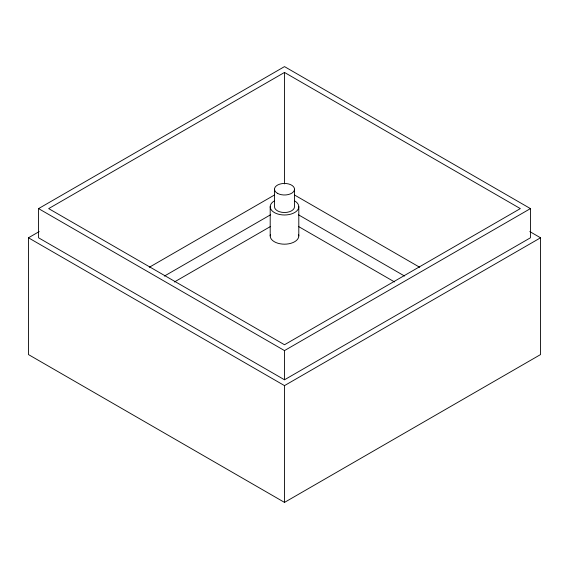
<?xml version="1.0" encoding="UTF-8"?>
<svg xmlns="http://www.w3.org/2000/svg" width="569" height="569" viewBox="0 0 569 569"><rect width="100%" height="100%" fill="white"/><g stroke="black" fill="none" stroke-linecap="round" stroke-linejoin="round"><path stroke-width="0.85" d="M38.564 208.603L284.5 66.609L530.436 208.603L530.436 237.792L284.5 379.779L38.564 237.792L38.564 208.603L284.5 350.589L530.436 208.603M284.5 72.448L48.678 208.603L284.5 344.75L520.322 208.603L284.5 72.448L284.5 183.908M529.782 231.576L540.55 237.792L540.55 354.565L284.5 502.391L28.45 354.565L28.45 237.792L39.218 231.576M149.306 267.274L274.514 194.982M164.391 276.079L270.538 214.79M174.391 281.982L270.538 226.469M28.45 237.792L284.5 385.618L540.55 237.792M294.486 194.982L419.694 267.274M298.455 214.79L404.538 276.036M298.455 226.469L394.545 281.947M298.803 206.732L298.803 235.922M294.514 189.214L294.514 206.732A10.014 5.782 0 0 1 284.5 212.514A10.014 5.782 0 0 1 274.486 206.732L274.486 189.214M284.5 350.589L284.5 379.779M284.5 385.618L284.5 502.391M270.197 206.732L270.197 235.922M298.583 234.492A14.303 8.258 0 0 1 284.5 244.179A14.303 8.258 0 0 1 270.417 234.492M294.614 200.893A14.303 8.258 0 0 1 294.614 212.571A14.303 8.258 0 0 1 274.386 212.571A14.303 8.258 0 0 1 274.386 200.893M277.423 193.304A10.014 5.782 0 0 0 294.173 190.715A10.014 5.782 0 0 0 281.911 183.638A10.014 5.782 0 0 0 277.423 193.304"/></g></svg>
